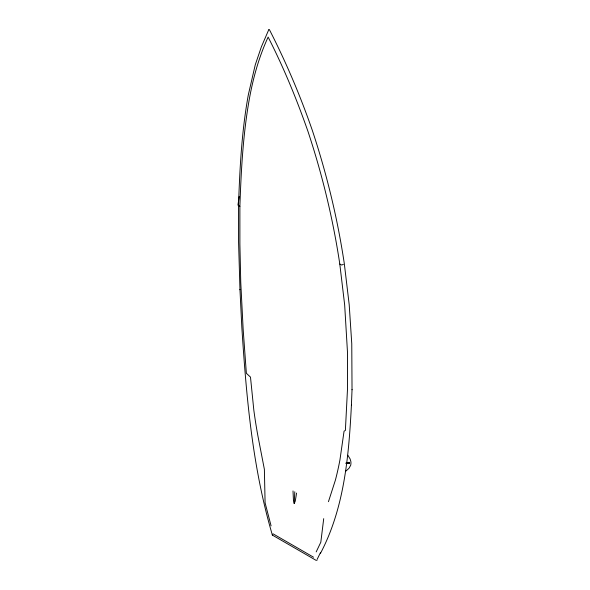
<?xml version="1.0" encoding="UTF-8"?>
<svg xmlns="http://www.w3.org/2000/svg" width="590" height="590" viewBox="0 0 590 590"><rect width="100%" height="100%" fill="white"/><g stroke="black" fill="none" stroke-linecap="round" stroke-linejoin="round"><path stroke-width="0.89" d="M352.031 389.769L351.765 343.727L349.206 304.735L344.324 263.752C337.539 218.447 326.727 173.792 312.302 130.316C300.369 95.89 286.113 62.319 269.512 29.876L269.011 29.5M238.567 204.103C239.828 167.553 241.767 130.914 248.316 94.857L255.249 64.87L261.422 46.713L268.774 29.662M271.076 525.852L265.094 502.842L264.379 469.33L257.8 435.339A437.161 256.104 60.7 0 1 253.833 410.205L250.492 377.121L246.355 373.264L243.139 329.139L240.757 282.352L239.894 244.4L239.887 206.36C241.14 170.001 243.073 133.554 249.585 97.682C253.42 76.855 259.217 56.345 268.126 37.096C283.687 67.511 296.674 99.15 307.958 131.386C322.295 174.611 333.04 219.001 339.796 264.047L344.663 304.89L347.51 352.709L347.481 389.385L345.379 430.442L344.066 431.15L339.936 459.92A437.161 256.104 60.7 0 1 335.393 480.142L328.446 501.692M320.503 553.287C344.442 507.901 348.808 455.598 351.411 405.286L351.419 405.057M351.411 405.286L352.038 389.533M296.549 493.078L295.295 501.043L294.211 503.55L294.801 491.787M323.711 518.654L320.82 542.21L316.181 551.893M239.238 196.359L237.932 205.114L239.887 206.36M317.221 559.217L320.429 552.668M317.155 560.102L316.107 560.352L272.425 535.13M345.379 471.572L348.978 468.312L350.703 465.245A16.741 7.943 -51.5 0 0 350.91 462.066A16.078 7.626 -51.5 0 0 350.77 461.174L350.077 458.887L347.842 455.244M343.424 264.298L341.757 265.058L339.796 264.047M346.913 462.472L349.523 462.383M346.927 462.774L349.575 462.789L346.95 462.774M349.59 462.995L346.05 463.054M346.153 463.216L349.582 463.438L346.013 463.202M273.045 533.817L313.57 557.218M272.285 534.747L272.366 535.049C252.505 467.634 246.369 397.365 241.848 327.553L239.953 289.417M294.211 503.55L293.429 499.959L293.016 490.946M239.968 289.712L238.581 242.247L238.574 205.025M349.553 462.582L346.935 462.626L349.553 462.582"/></g></svg>
